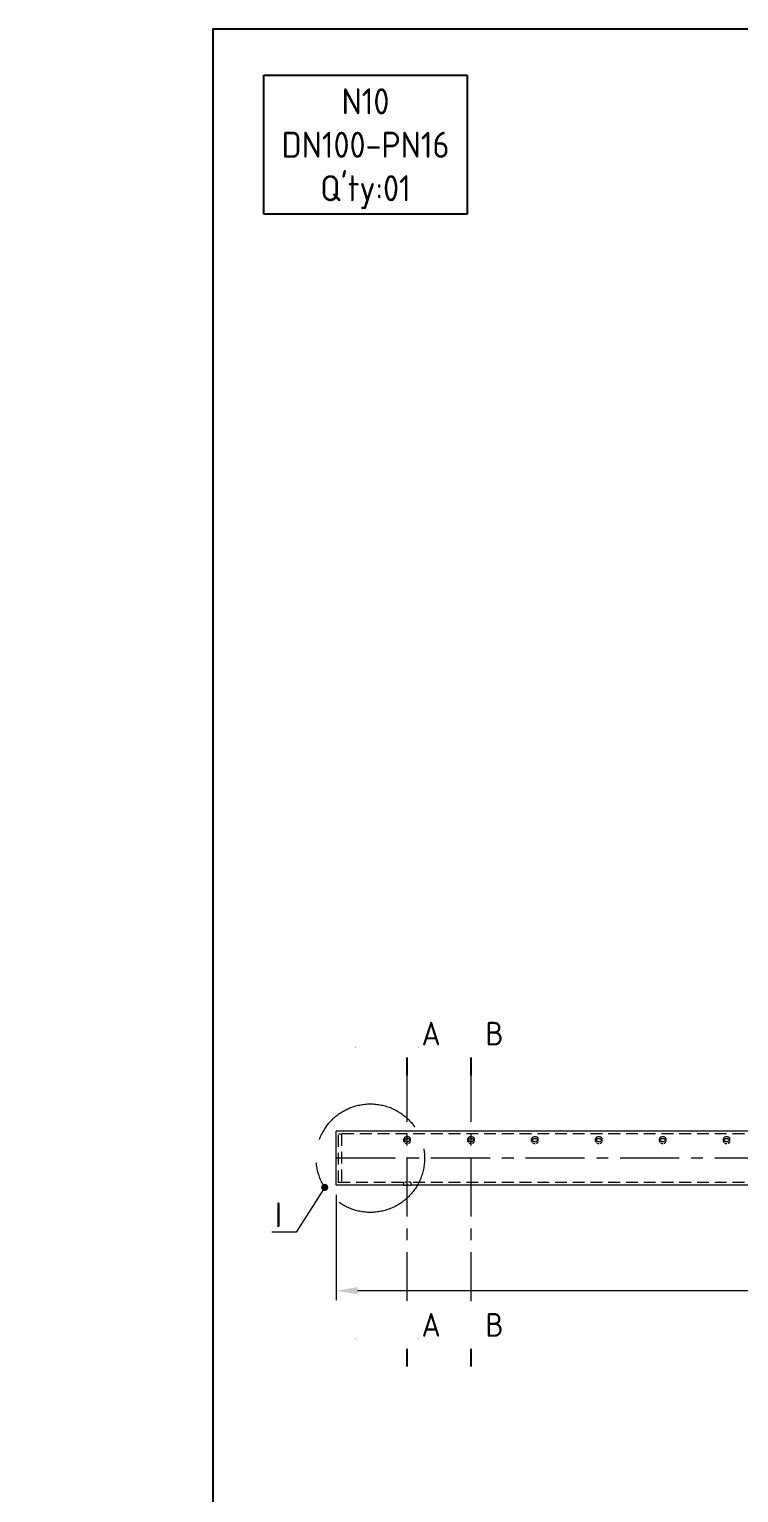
# Model space of a CAD drawing. Header units: millimetres. Extents: x -46397 to 283259, y -8690 to 23983.
# Drawn here: x 164134 to 165633, y 365 to 3455 of the extents above; entities that cross this region are included whole.
import ezdxf
from ezdxf import colors
from ezdxf.entities.mleader import LeaderData, LeaderLine
from ezdxf.math import Vec2, Vec3

# ---------------------------------------------------------------- set-up
doc = ezdxf.new("R2010")
doc.units = ezdxf.units.MM
doc.linetypes.add('CENTER', pattern=[2, 1.25, -0.25, 0.25, -0.25])
doc.linetypes.add('HIDDENX2', pattern=[0.75, 0.5, -0.25])
doc.layers.get('Defpoints').update_dxf_attribs({"lineweight": 0})
for name, color, linetype, lineweight in [('0.01.ĐẬM', 3, 'Continuous', 25), ('Dtext', 255, 'Continuous', 20), ('DUONGTAM', 1, 'CENTER', 0), ('Long_AM_Centerline', 1, 'CENTER', 9), ('NETCHINH', 7, 'Continuous', 9), ('PHANTOM 2', 8, 'Continuous', 0)]:
    doc.layers.add(name, color=color, linetype=linetype, lineweight=lineweight)
doc.layers.add('flashshoot', color=7, linetype='Continuous')
doc.styles.add('0130', font='times.ttf', dxfattribs={"height": 1.5})
doc.styles.add('Arial', font='arial.ttf')
doc.styles.add('Chu va so', font='arial.ttf')
doc.styles.add('GHI CHÚ 1', font='isocp_IV25.ttf', dxfattribs={"width": 0.8})
doc.styles.get("Standard").update_dxf_attribs({"font": 'isocp.shx', "width": 0.8})
doc.styles.add('TCVN', font='arial.ttf')
doc.dimstyles.new('1-30SCALE', dxfattribs={"dimtxt": 75, "dimasz": 75, "dimexe": 37.5, "dimexo": 30, "dimgap": 30, "dimtad": 1, "dimtoh": 1, "dimdec": 0, "dimdsep": 46, "dimtxsty": 'GHI CHÚ 1', "dimcen": 0.09, "dimclrd": 256, "dimclre": 256, "dimclrt": 2, "dimadec": 0, "dimazin": 0, "dimtfac": 1, "dimtdec": 0, "dimtofl": 0, "dimtmove": 0, "dimatfit": 3, "dimfxl": 1, "dimlwd": 0, "dimlwe": 0, "dimarcsym": 0})
doc.dimstyles.new('3.DÔN 30mm', dxfattribs={"dimtxt": 30, "dimasz": 10, "dimexe": 5, "dimexo": 5, "dimgap": 5, "dimtad": 1, "dimtoh": 1, "dimdec": 0, "dimtxsty": 'Standard', "dimcen": 20, "dimclrd": 42, "dimclre": 42, "dimclrt": 1, "dimadec": 0, "dimazin": 0, "dimtfac": 1, "dimtdec": 0, "dimtmove": 0, "dimatfit": 3, "dimfxl": 1, "dimlwd": 5, "dimlwe": 5, "dimarcsym": 1})

# ---------------------------------------------------------------- blocks, each defined once
blk = doc.blocks.new('_Dot')
at = {"color": 0, "linetype": 'ByBlock', "lineweight": -2}
blk.add_line((-0.5, 0), (-1, 0), dxfattribs=at)
at = {"color": 0, "linetype": 'ByBlock', "const_width": 0.5}
blk.add_lwpolyline([(-0.25, 0, 1), (0.25, 0, 1)], format="xyb", close=True, dxfattribs=at)
blk = doc.blocks.new('A$C46e65358')
at = {"color": 150, "linetype": 'Continuous', "lineweight": 0, "ltscale": 10, "extrusion": (2.28848e-17, 1, 0)}
for p, q in [((-3000, -725.8), (-3000, -668.7)), ((1125, -668.7), (-3000, -668.7)), ((-3000, -783), (-3000, -725.8)), ((-2858, -783), (-3000, -783)), ((1125, -783), (-2842, -783))]:
    blk.add_line(p, q, dxfattribs=at)
at = {"color": 1, "linetype": 'HIDDENX2', "lineweight": 0, "ltscale": 50, "extrusion": (2.28848e-17, 1, 0)}
for p, q in [((1125, -674.7), (-3000, -674.7)), ((-2858, -777), (-3000, -777)), ((1125, -777), (-2842, -777))]:
    blk.add_line(p, q, dxfattribs=at)
at = {"color": 1, "linetype": 'HIDDENX2', "lineweight": 0, "ltscale": 10, "extrusion": (2.28848e-17, 1, 0)}
for p, q in [((-2857, -689.7), (-2857, -685.4)), ((-2843, -689.7), (-2843, -685.4)), ((-2722, -689.7), (-2722, -685.4)), ((-2708, -689.7), (-2708, -685.4)), ((-2587, -689.7), (-2587, -685.4)), ((-2573, -689.7), (-2573, -685.4)), ((-2452, -689.7), (-2452, -685.4)), ((-2438, -689.7), (-2438, -685.4)), ((-2317, -689.7), (-2317, -685.4)), ((-2303, -689.7), (-2303, -685.4)), ((-2182, -689.7), (-2182, -685.4)), ((-2168, -689.7), (-2168, -685.4)), ((-2858, -777), (-2858, -783)), ((-2842, -777), (-2842, -783))]:
    blk.add_line(p, q, dxfattribs=at)
at = {"color": 1, "linetype": 'HIDDENX2', "lineweight": 0, "ltscale": 50}
blk.add_lwpolyline([(-2995, -674.7), (-2989, -674.7), (-2989, -777), (-2995, -777)], close=True, dxfattribs=at)
at = {"color": 150, "linetype": 'Continuous', "lineweight": 0, "ltscale": 10}
for points, knots in [([(-2850, -680.8), (-2849.6, -680.8), (-2849.1, -680.8), (-2848.2, -680.9), (-2847.8, -681), (-2846.9, -681.2), (-2846.5, -681.4), (-2845.7, -681.7), (-2845.4, -681.9), (-2844.7, -682.3), (-2844.4, -682.5), (-2843.9, -683), (-2843.7, -683.3), (-2843.4, -683.9), (-2843.2, -684.2), (-2843, -684.8), (-2843, -685.1), (-2843, -685.7), (-2843, -686.1), (-2843.2, -686.7), (-2843.4, -687.1), (-2843.7, -687.7), (-2843.9, -688), (-2844.4, -688.6), (-2844.7, -688.9), (-2845.4, -689.3), (-2845.7, -689.6), (-2846.5, -690), (-2846.9, -690.1), (-2847.8, -690.4), (-2848.2, -690.5), (-2849.1, -690.7), (-2849.6, -690.7), (-2850.4, -690.7), (-2850.9, -690.7), (-2851.8, -690.5), (-2852.2, -690.4), (-2853.1, -690.1), (-2853.5, -690), (-2854.3, -689.6), (-2854.6, -689.3), (-2855.3, -688.9), (-2855.6, -688.6), (-2856.1, -688), (-2856.3, -687.7), (-2856.6, -687.1), (-2856.8, -686.7), (-2857, -686.1), (-2857, -685.7), (-2857, -685.1), (-2857, -684.8), (-2856.8, -684.2), (-2856.6, -683.9), (-2856.3, -683.3), (-2856.1, -683), (-2855.6, -682.5), (-2855.3, -682.3), (-2854.6, -681.9), (-2854.3, -681.7), (-2853.5, -681.4), (-2853.1, -681.2), (-2852.2, -681), (-2851.8, -680.9), (-2850.9, -680.8), (-2850.4, -680.8), (-2850, -680.8)], [0, 0, 0, 0, 1.319832, 1.319832, 2.639664, 2.639664, 3.959497, 3.959497, 5.279329, 5.279329, 6.599151, 6.599151, 7.918973, 7.918973, 9.238795, 9.238795, 10.558617, 10.558617, 11.878439, 11.878439, 13.198261, 13.198261, 14.518084, 14.518084, 15.837906, 15.837906, 17.157738, 17.157738, 18.47757, 18.47757, 19.797402, 19.797402, 21.117235, 21.117235, 22.437067, 22.437067, 23.756899, 23.756899, 25.076731, 25.076731, 26.396564, 26.396564, 27.716386, 27.716386, 29.036208, 29.036208, 30.35603, 30.35603, 31.675852, 31.675852, 32.995674, 32.995674, 34.315496, 34.315496, 35.635318, 35.635318, 36.95514, 36.95514, 38.274973, 38.274973, 39.594805, 39.594805, 40.914637, 40.914637, 42.234469, 42.234469, 42.234469, 42.234469]), ([(-2850, -685.1), (-2850.4, -685.1), (-2850.9, -685.1), (-2851.8, -685.2), (-2852.2, -685.3), (-2853.1, -685.5), (-2853.5, -685.7), (-2854.3, -686), (-2854.6, -686.2), (-2855.3, -686.6), (-2855.6, -686.8), (-2856, -687.2), (-2856.2, -687.4), (-2856.3, -687.6)], [0, 0, 0, 0, 1.320193, 1.320193, 2.640387, 2.640387, 3.96058, 3.96058, 5.280773, 5.280773, 6.600951, 6.600951, 7.575934, 7.575934, 7.575934, 7.575934]), ([(-2843.7, -687.6), (-2843.8, -687.4), (-2844, -687.2), (-2844.4, -686.8), (-2844.7, -686.6), (-2845.4, -686.2), (-2845.7, -686), (-2846.5, -685.7), (-2846.9, -685.5), (-2847.8, -685.3), (-2848.2, -685.2), (-2849.1, -685.1), (-2849.6, -685.1), (-2850, -685.1)], [34.669998, 34.669998, 34.669998, 34.669998, 35.644982, 35.644982, 36.965159, 36.965159, 38.285352, 38.285352, 39.605546, 39.605546, 40.925739, 40.925739, 42.245932, 42.245932, 42.245932, 42.245932]), ([(-2715, -680.8), (-2714.6, -680.8), (-2714.1, -680.8), (-2713.2, -680.9), (-2712.8, -681), (-2711.9, -681.2), (-2711.5, -681.4), (-2710.7, -681.7), (-2710.4, -681.9), (-2709.7, -682.3), (-2709.4, -682.5), (-2708.9, -683), (-2708.7, -683.3), (-2708.4, -683.9), (-2708.2, -684.2), (-2708, -684.8), (-2708, -685.1), (-2708, -685.7), (-2708, -686.1), (-2708.2, -686.7), (-2708.4, -687.1), (-2708.7, -687.7), (-2708.9, -688), (-2709.4, -688.6), (-2709.7, -688.9), (-2710.4, -689.3), (-2710.7, -689.6), (-2711.5, -690), (-2711.9, -690.1), (-2712.8, -690.4), (-2713.2, -690.5), (-2714.1, -690.7), (-2714.6, -690.7), (-2715.4, -690.7), (-2715.9, -690.7), (-2716.8, -690.5), (-2717.2, -690.4), (-2718.1, -690.1), (-2718.5, -690), (-2719.3, -689.6), (-2719.6, -689.3), (-2720.3, -688.9), (-2720.6, -688.6), (-2721.1, -688), (-2721.3, -687.7), (-2721.6, -687.1), (-2721.8, -686.7), (-2722, -686.1), (-2722, -685.7), (-2722, -685.1), (-2722, -684.8), (-2721.8, -684.2), (-2721.6, -683.9), (-2721.3, -683.3), (-2721.1, -683), (-2720.6, -682.5), (-2720.3, -682.3), (-2719.6, -681.9), (-2719.3, -681.7), (-2718.5, -681.4), (-2718.1, -681.2), (-2717.2, -681), (-2716.8, -680.9), (-2715.9, -680.8), (-2715.4, -680.8), (-2715, -680.8)], [0, 0, 0, 0, 1.319832, 1.319832, 2.639664, 2.639664, 3.959497, 3.959497, 5.279329, 5.279329, 6.599151, 6.599151, 7.918973, 7.918973, 9.238795, 9.238795, 10.558617, 10.558617, 11.878439, 11.878439, 13.198261, 13.198261, 14.518084, 14.518084, 15.837906, 15.837906, 17.157738, 17.157738, 18.47757, 18.47757, 19.797402, 19.797402, 21.117235, 21.117235, 22.437067, 22.437067, 23.756899, 23.756899, 25.076731, 25.076731, 26.396564, 26.396564, 27.716386, 27.716386, 29.036208, 29.036208, 30.35603, 30.35603, 31.675852, 31.675852, 32.995674, 32.995674, 34.315496, 34.315496, 35.635318, 35.635318, 36.95514, 36.95514, 38.274973, 38.274973, 39.594805, 39.594805, 40.914637, 40.914637, 42.234469, 42.234469, 42.234469, 42.234469]), ([(-2715, -685.1), (-2715.4, -685.1), (-2715.9, -685.1), (-2716.8, -685.2), (-2717.2, -685.3), (-2718.1, -685.5), (-2718.5, -685.7), (-2719.3, -686), (-2719.6, -686.2), (-2720.3, -686.6), (-2720.6, -686.8), (-2721, -687.2), (-2721.2, -687.4), (-2721.3, -687.6)], [0, 0, 0, 0, 1.320193, 1.320193, 2.640387, 2.640387, 3.96058, 3.96058, 5.280773, 5.280773, 6.600951, 6.600951, 7.575934, 7.575934, 7.575934, 7.575934]), ([(-2708.7, -687.6), (-2708.8, -687.4), (-2709, -687.2), (-2709.4, -686.8), (-2709.7, -686.6), (-2710.4, -686.2), (-2710.7, -686), (-2711.5, -685.7), (-2711.9, -685.5), (-2712.8, -685.3), (-2713.2, -685.2), (-2714.1, -685.1), (-2714.6, -685.1), (-2715, -685.1)], [34.669998, 34.669998, 34.669998, 34.669998, 35.644982, 35.644982, 36.965159, 36.965159, 38.285352, 38.285352, 39.605546, 39.605546, 40.925739, 40.925739, 42.245932, 42.245932, 42.245932, 42.245932]), ([(-2580, -680.8), (-2579.6, -680.8), (-2579.1, -680.8), (-2578.2, -680.9), (-2577.8, -681), (-2576.9, -681.2), (-2576.5, -681.4), (-2575.7, -681.7), (-2575.4, -681.9), (-2574.7, -682.3), (-2574.4, -682.5), (-2573.9, -683), (-2573.7, -683.3), (-2573.4, -683.9), (-2573.2, -684.2), (-2573, -684.8), (-2573, -685.1), (-2573, -685.7), (-2573, -686.1), (-2573.2, -686.7), (-2573.4, -687.1), (-2573.7, -687.7), (-2573.9, -688), (-2574.4, -688.6), (-2574.7, -688.9), (-2575.4, -689.3), (-2575.7, -689.6), (-2576.5, -690), (-2576.9, -690.1), (-2577.8, -690.4), (-2578.2, -690.5), (-2579.1, -690.7), (-2579.6, -690.7), (-2580.4, -690.7), (-2580.9, -690.7), (-2581.8, -690.5), (-2582.2, -690.4), (-2583.1, -690.1), (-2583.5, -690), (-2584.3, -689.6), (-2584.6, -689.3), (-2585.3, -688.9), (-2585.6, -688.6), (-2586.1, -688), (-2586.3, -687.7), (-2586.6, -687.1), (-2586.8, -686.7), (-2587, -686.1), (-2587, -685.7), (-2587, -685.1), (-2587, -684.8), (-2586.8, -684.2), (-2586.6, -683.9), (-2586.3, -683.3), (-2586.1, -683), (-2585.6, -682.5), (-2585.3, -682.3), (-2584.6, -681.9), (-2584.3, -681.7), (-2583.5, -681.4), (-2583.1, -681.2), (-2582.2, -681), (-2581.8, -680.9), (-2580.9, -680.8), (-2580.4, -680.8), (-2580, -680.8)], [0, 0, 0, 0, 1.319832, 1.319832, 2.639664, 2.639664, 3.959497, 3.959497, 5.279329, 5.279329, 6.599151, 6.599151, 7.918973, 7.918973, 9.238795, 9.238795, 10.558617, 10.558617, 11.878439, 11.878439, 13.198261, 13.198261, 14.518084, 14.518084, 15.837906, 15.837906, 17.157738, 17.157738, 18.47757, 18.47757, 19.797402, 19.797402, 21.117235, 21.117235, 22.437067, 22.437067, 23.756899, 23.756899, 25.076731, 25.076731, 26.396564, 26.396564, 27.716386, 27.716386, 29.036208, 29.036208, 30.35603, 30.35603, 31.675852, 31.675852, 32.995674, 32.995674, 34.315496, 34.315496, 35.635318, 35.635318, 36.95514, 36.95514, 38.274973, 38.274973, 39.594805, 39.594805, 40.914637, 40.914637, 42.234469, 42.234469, 42.234469, 42.234469]), ([(-2580, -685.1), (-2580.4, -685.1), (-2580.9, -685.1), (-2581.8, -685.2), (-2582.2, -685.3), (-2583.1, -685.5), (-2583.5, -685.7), (-2584.3, -686), (-2584.6, -686.2), (-2585.3, -686.6), (-2585.6, -686.8), (-2586, -687.2), (-2586.2, -687.4), (-2586.3, -687.6)], [0, 0, 0, 0, 1.320193, 1.320193, 2.640387, 2.640387, 3.96058, 3.96058, 5.280773, 5.280773, 6.600951, 6.600951, 7.575934, 7.575934, 7.575934, 7.575934]), ([(-2573.7, -687.6), (-2573.8, -687.4), (-2574, -687.2), (-2574.4, -686.8), (-2574.7, -686.6), (-2575.4, -686.2), (-2575.7, -686), (-2576.5, -685.7), (-2576.9, -685.5), (-2577.8, -685.3), (-2578.2, -685.2), (-2579.1, -685.1), (-2579.6, -685.1), (-2580, -685.1)], [34.669998, 34.669998, 34.669998, 34.669998, 35.644982, 35.644982, 36.965159, 36.965159, 38.285352, 38.285352, 39.605546, 39.605546, 40.925739, 40.925739, 42.245932, 42.245932, 42.245932, 42.245932]), ([(-2445, -680.8), (-2444.6, -680.8), (-2444.1, -680.8), (-2443.2, -680.9), (-2442.8, -681), (-2441.9, -681.2), (-2441.5, -681.4), (-2440.7, -681.7), (-2440.4, -681.9), (-2439.7, -682.3), (-2439.4, -682.5), (-2438.9, -683), (-2438.7, -683.3), (-2438.4, -683.9), (-2438.2, -684.2), (-2438, -684.8), (-2438, -685.1), (-2438, -685.7), (-2438, -686.1), (-2438.2, -686.7), (-2438.4, -687.1), (-2438.7, -687.7), (-2438.9, -688), (-2439.4, -688.6), (-2439.7, -688.9), (-2440.4, -689.3), (-2440.7, -689.6), (-2441.5, -690), (-2441.9, -690.1), (-2442.8, -690.4), (-2443.2, -690.5), (-2444.1, -690.7), (-2444.6, -690.7), (-2445.4, -690.7), (-2445.9, -690.7), (-2446.8, -690.5), (-2447.2, -690.4), (-2448.1, -690.1), (-2448.5, -690), (-2449.3, -689.6), (-2449.6, -689.3), (-2450.3, -688.9), (-2450.6, -688.6), (-2451.1, -688), (-2451.3, -687.7), (-2451.6, -687.1), (-2451.8, -686.7), (-2452, -686.1), (-2452, -685.7), (-2452, -685.1), (-2452, -684.8), (-2451.8, -684.2), (-2451.6, -683.9), (-2451.3, -683.3), (-2451.1, -683), (-2450.6, -682.5), (-2450.3, -682.3), (-2449.6, -681.9), (-2449.3, -681.7), (-2448.5, -681.4), (-2448.1, -681.2), (-2447.2, -681), (-2446.8, -680.9), (-2445.9, -680.8), (-2445.4, -680.8), (-2445, -680.8)], [0, 0, 0, 0, 1.319832, 1.319832, 2.639664, 2.639664, 3.959497, 3.959497, 5.279329, 5.279329, 6.599151, 6.599151, 7.918973, 7.918973, 9.238795, 9.238795, 10.558617, 10.558617, 11.878439, 11.878439, 13.198261, 13.198261, 14.518084, 14.518084, 15.837906, 15.837906, 17.157738, 17.157738, 18.47757, 18.47757, 19.797402, 19.797402, 21.117235, 21.117235, 22.437067, 22.437067, 23.756899, 23.756899, 25.076731, 25.076731, 26.396564, 26.396564, 27.716386, 27.716386, 29.036208, 29.036208, 30.35603, 30.35603, 31.675852, 31.675852, 32.995674, 32.995674, 34.315496, 34.315496, 35.635318, 35.635318, 36.95514, 36.95514, 38.274973, 38.274973, 39.594805, 39.594805, 40.914637, 40.914637, 42.234469, 42.234469, 42.234469, 42.234469]), ([(-2445, -685.1), (-2445.4, -685.1), (-2445.9, -685.1), (-2446.8, -685.2), (-2447.2, -685.3), (-2448.1, -685.5), (-2448.5, -685.7), (-2449.3, -686), (-2449.6, -686.2), (-2450.3, -686.6), (-2450.6, -686.8), (-2451, -687.2), (-2451.2, -687.4), (-2451.3, -687.6)], [0, 0, 0, 0, 1.320193, 1.320193, 2.640387, 2.640387, 3.96058, 3.96058, 5.280773, 5.280773, 6.600951, 6.600951, 7.575934, 7.575934, 7.575934, 7.575934]), ([(-2438.7, -687.6), (-2438.8, -687.4), (-2439, -687.2), (-2439.4, -686.8), (-2439.7, -686.6), (-2440.4, -686.2), (-2440.7, -686), (-2441.5, -685.7), (-2441.9, -685.5), (-2442.8, -685.3), (-2443.2, -685.2), (-2444.1, -685.1), (-2444.6, -685.1), (-2445, -685.1)], [34.669998, 34.669998, 34.669998, 34.669998, 35.644982, 35.644982, 36.965159, 36.965159, 38.285352, 38.285352, 39.605546, 39.605546, 40.925739, 40.925739, 42.245932, 42.245932, 42.245932, 42.245932]), ([(-2310, -680.8), (-2309.6, -680.8), (-2309.1, -680.8), (-2308.2, -680.9), (-2307.8, -681), (-2306.9, -681.2), (-2306.5, -681.4), (-2305.7, -681.7), (-2305.4, -681.9), (-2304.7, -682.3), (-2304.4, -682.5), (-2303.9, -683), (-2303.7, -683.3), (-2303.4, -683.9), (-2303.2, -684.2), (-2303, -684.8), (-2303, -685.1), (-2303, -685.7), (-2303, -686.1), (-2303.2, -686.7), (-2303.4, -687.1), (-2303.7, -687.7), (-2303.9, -688), (-2304.4, -688.6), (-2304.7, -688.9), (-2305.4, -689.3), (-2305.7, -689.6), (-2306.5, -690), (-2306.9, -690.1), (-2307.8, -690.4), (-2308.2, -690.5), (-2309.1, -690.7), (-2309.6, -690.7), (-2310.4, -690.7), (-2310.9, -690.7), (-2311.8, -690.5), (-2312.2, -690.4), (-2313.1, -690.1), (-2313.5, -690), (-2314.3, -689.6), (-2314.6, -689.3), (-2315.3, -688.9), (-2315.6, -688.6), (-2316.1, -688), (-2316.3, -687.7), (-2316.6, -687.1), (-2316.8, -686.7), (-2317, -686.1), (-2317, -685.7), (-2317, -685.1), (-2317, -684.8), (-2316.8, -684.2), (-2316.6, -683.9), (-2316.3, -683.3), (-2316.1, -683), (-2315.6, -682.5), (-2315.3, -682.3), (-2314.6, -681.9), (-2314.3, -681.7), (-2313.5, -681.4), (-2313.1, -681.2), (-2312.2, -681), (-2311.8, -680.9), (-2310.9, -680.8), (-2310.4, -680.8), (-2310, -680.8)], [0, 0, 0, 0, 1.319832, 1.319832, 2.639664, 2.639664, 3.959497, 3.959497, 5.279329, 5.279329, 6.599151, 6.599151, 7.918973, 7.918973, 9.238795, 9.238795, 10.558617, 10.558617, 11.878439, 11.878439, 13.198261, 13.198261, 14.518084, 14.518084, 15.837906, 15.837906, 17.157738, 17.157738, 18.47757, 18.47757, 19.797402, 19.797402, 21.117235, 21.117235, 22.437067, 22.437067, 23.756899, 23.756899, 25.076731, 25.076731, 26.396564, 26.396564, 27.716386, 27.716386, 29.036208, 29.036208, 30.35603, 30.35603, 31.675852, 31.675852, 32.995674, 32.995674, 34.315496, 34.315496, 35.635318, 35.635318, 36.95514, 36.95514, 38.274973, 38.274973, 39.594805, 39.594805, 40.914637, 40.914637, 42.234469, 42.234469, 42.234469, 42.234469]), ([(-2310, -685.1), (-2310.4, -685.1), (-2310.9, -685.1), (-2311.8, -685.2), (-2312.2, -685.3), (-2313.1, -685.5), (-2313.5, -685.7), (-2314.3, -686), (-2314.6, -686.2), (-2315.3, -686.6), (-2315.6, -686.8), (-2316, -687.2), (-2316.2, -687.4), (-2316.3, -687.6)], [0, 0, 0, 0, 1.320193, 1.320193, 2.640387, 2.640387, 3.96058, 3.96058, 5.280773, 5.280773, 6.600951, 6.600951, 7.575934, 7.575934, 7.575934, 7.575934]), ([(-2303.7, -687.6), (-2303.8, -687.4), (-2304, -687.2), (-2304.4, -686.8), (-2304.7, -686.6), (-2305.4, -686.2), (-2305.7, -686), (-2306.5, -685.7), (-2306.9, -685.5), (-2307.8, -685.3), (-2308.2, -685.2), (-2309.1, -685.1), (-2309.6, -685.1), (-2310, -685.1)], [34.669998, 34.669998, 34.669998, 34.669998, 35.644982, 35.644982, 36.965159, 36.965159, 38.285352, 38.285352, 39.605546, 39.605546, 40.925739, 40.925739, 42.245932, 42.245932, 42.245932, 42.245932]), ([(-2175, -680.8), (-2174.6, -680.8), (-2174.1, -680.8), (-2173.2, -680.9), (-2172.8, -681), (-2171.9, -681.2), (-2171.5, -681.4), (-2170.7, -681.7), (-2170.4, -681.9), (-2169.7, -682.3), (-2169.4, -682.5), (-2168.9, -683), (-2168.7, -683.3), (-2168.4, -683.9), (-2168.2, -684.2), (-2168, -684.8), (-2168, -685.1), (-2168, -685.7), (-2168, -686.1), (-2168.2, -686.7), (-2168.4, -687.1), (-2168.7, -687.7), (-2168.9, -688), (-2169.4, -688.6), (-2169.7, -688.9), (-2170.4, -689.3), (-2170.7, -689.6), (-2171.5, -690), (-2171.9, -690.1), (-2172.8, -690.4), (-2173.2, -690.5), (-2174.1, -690.7), (-2174.6, -690.7), (-2175.4, -690.7), (-2175.9, -690.7), (-2176.8, -690.5), (-2177.2, -690.4), (-2178.1, -690.1), (-2178.5, -690), (-2179.3, -689.6), (-2179.6, -689.3), (-2180.3, -688.9), (-2180.6, -688.6), (-2181.1, -688), (-2181.3, -687.7), (-2181.6, -687.1), (-2181.8, -686.7), (-2182, -686.1), (-2182, -685.7), (-2182, -685.1), (-2182, -684.8), (-2181.8, -684.2), (-2181.6, -683.9), (-2181.3, -683.3), (-2181.1, -683), (-2180.6, -682.5), (-2180.3, -682.3), (-2179.6, -681.9), (-2179.3, -681.7), (-2178.5, -681.4), (-2178.1, -681.2), (-2177.2, -681), (-2176.8, -680.9), (-2175.9, -680.8), (-2175.4, -680.8), (-2175, -680.8)], [0, 0, 0, 0, 1.319832, 1.319832, 2.639664, 2.639664, 3.959497, 3.959497, 5.279329, 5.279329, 6.599151, 6.599151, 7.918973, 7.918973, 9.238795, 9.238795, 10.558617, 10.558617, 11.878439, 11.878439, 13.198261, 13.198261, 14.518084, 14.518084, 15.837906, 15.837906, 17.157738, 17.157738, 18.47757, 18.47757, 19.797402, 19.797402, 21.117235, 21.117235, 22.437067, 22.437067, 23.756899, 23.756899, 25.076731, 25.076731, 26.396564, 26.396564, 27.716386, 27.716386, 29.036208, 29.036208, 30.35603, 30.35603, 31.675852, 31.675852, 32.995674, 32.995674, 34.315496, 34.315496, 35.635318, 35.635318, 36.95514, 36.95514, 38.274973, 38.274973, 39.594805, 39.594805, 40.914637, 40.914637, 42.234469, 42.234469, 42.234469, 42.234469]), ([(-2175, -685.1), (-2175.4, -685.1), (-2175.9, -685.1), (-2176.8, -685.2), (-2177.2, -685.3), (-2178.1, -685.5), (-2178.5, -685.7), (-2179.3, -686), (-2179.6, -686.2), (-2180.3, -686.6), (-2180.6, -686.8), (-2181, -687.2), (-2181.2, -687.4), (-2181.3, -687.6)], [0, 0, 0, 0, 1.320193, 1.320193, 2.640387, 2.640387, 3.96058, 3.96058, 5.280773, 5.280773, 6.600951, 6.600951, 7.575934, 7.575934, 7.575934, 7.575934]), ([(-2168.7, -687.6), (-2168.8, -687.4), (-2169, -687.2), (-2169.4, -686.8), (-2169.7, -686.6), (-2170.4, -686.2), (-2170.7, -686), (-2171.5, -685.7), (-2171.9, -685.5), (-2172.8, -685.3), (-2173.2, -685.2), (-2174.1, -685.1), (-2174.6, -685.1), (-2175, -685.1)], [34.669998, 34.669998, 34.669998, 34.669998, 35.644982, 35.644982, 36.965159, 36.965159, 38.285352, 38.285352, 39.605546, 39.605546, 40.925739, 40.925739, 42.245932, 42.245932, 42.245932, 42.245932]), ([(-2858, -783), (-2858, -783), (-2858, -783), (-2857.7, -783), (-2857.6, -782.9), (-2857.2, -782.9), (-2856.9, -782.9), (-2856.3, -782.8), (-2856, -782.8), (-2855.3, -782.7), (-2854.9, -782.6), (-2854, -782.6), (-2853.6, -782.5), (-2852.6, -782.5), (-2852.1, -782.5), (-2851, -782.4), (-2850.5, -782.4), (-2850, -782.4)], [36.213042, 36.213042, 36.213042, 36.213042, 37.721909, 37.721909, 39.230776, 39.230776, 40.739643, 40.739643, 42.248509, 42.248509, 43.757396, 43.757396, 45.266283, 45.266283, 46.77517, 46.77517, 48.284056, 48.284056, 48.284056, 48.284056]), ([(-2850, -782.4), (-2849.5, -782.4), (-2849, -782.4), (-2847.9, -782.5), (-2847.4, -782.5), (-2846.4, -782.5), (-2846, -782.6), (-2845.1, -782.6), (-2844.7, -782.7), (-2844, -782.8), (-2843.7, -782.8), (-2843.1, -782.9), (-2842.8, -782.9), (-2842.4, -782.9), (-2842.3, -783), (-2842, -783), (-2842, -783), (-2842, -783)], [0, 0, 0, 0, 1.508887, 1.508887, 3.017773, 3.017773, 4.52666, 4.52666, 6.035547, 6.035547, 7.544414, 7.544414, 9.05328, 9.05328, 10.562147, 10.562147, 12.071014, 12.071014, 12.071014, 12.071014])]:
    blk.add_open_spline(points, degree=3, knots=knots, dxfattribs=at)
at = {"color": 1, "linetype": 'HIDDENX2', "lineweight": 0, "ltscale": 10}
for points, knots in [([(-2856.3, -687.6), (-2856.4, -687.7), (-2856.4, -687.8), (-2856.6, -688.1), (-2856.8, -688.4), (-2857, -689.1), (-2857, -689.4), (-2857, -690), (-2857, -690.3), (-2856.8, -691), (-2856.6, -691.3), (-2856.3, -692), (-2856.1, -692.3), (-2855.6, -692.9), (-2855.3, -693.1), (-2854.6, -693.6), (-2854.3, -693.8), (-2853.5, -694.2), (-2853.1, -694.4), (-2852.2, -694.7), (-2851.8, -694.8), (-2850.9, -695), (-2850.4, -695), (-2849.6, -695), (-2849.1, -695), (-2848.2, -694.8), (-2847.8, -694.7), (-2846.9, -694.4), (-2846.5, -694.2), (-2845.7, -693.8), (-2845.4, -693.6), (-2844.7, -693.1), (-2844.4, -692.9), (-2843.9, -692.3), (-2843.7, -692), (-2843.4, -691.3), (-2843.2, -691), (-2843, -690.3), (-2843, -690), (-2843, -689.4), (-2843, -689.1), (-2843.2, -688.4), (-2843.4, -688.1), (-2843.6, -687.8), (-2843.6, -687.7), (-2843.7, -687.6)], [7.575934, 7.575934, 7.575934, 7.575934, 7.921128, 7.921128, 9.241306, 9.241306, 10.561483, 10.561483, 11.881661, 11.881661, 13.201838, 13.201838, 14.522015, 14.522015, 15.842193, 15.842193, 17.162386, 17.162386, 18.48258, 18.48258, 19.802773, 19.802773, 21.122966, 21.122966, 22.44316, 22.44316, 23.763353, 23.763353, 25.083546, 25.083546, 26.40374, 26.40374, 27.723917, 27.723917, 29.044094, 29.044094, 30.364272, 30.364272, 31.684449, 31.684449, 33.004627, 33.004627, 34.324804, 34.324804, 34.669998, 34.669998, 34.669998, 34.669998]), ([(-2721.3, -687.6), (-2721.4, -687.7), (-2721.4, -687.8), (-2721.6, -688.1), (-2721.8, -688.4), (-2722, -689.1), (-2722, -689.4), (-2722, -690), (-2722, -690.3), (-2721.8, -691), (-2721.6, -691.3), (-2721.3, -692), (-2721.1, -692.3), (-2720.6, -692.9), (-2720.3, -693.1), (-2719.6, -693.6), (-2719.3, -693.8), (-2718.5, -694.2), (-2718.1, -694.4), (-2717.2, -694.7), (-2716.8, -694.8), (-2715.9, -695), (-2715.4, -695), (-2714.6, -695), (-2714.1, -695), (-2713.2, -694.8), (-2712.8, -694.7), (-2711.9, -694.4), (-2711.5, -694.2), (-2710.7, -693.8), (-2710.4, -693.6), (-2709.7, -693.1), (-2709.4, -692.9), (-2708.9, -692.3), (-2708.7, -692), (-2708.4, -691.3), (-2708.2, -691), (-2708, -690.3), (-2708, -690), (-2708, -689.4), (-2708, -689.1), (-2708.2, -688.4), (-2708.4, -688.1), (-2708.6, -687.8), (-2708.6, -687.7), (-2708.7, -687.6)], [7.575934, 7.575934, 7.575934, 7.575934, 7.921128, 7.921128, 9.241306, 9.241306, 10.561483, 10.561483, 11.881661, 11.881661, 13.201838, 13.201838, 14.522015, 14.522015, 15.842193, 15.842193, 17.162386, 17.162386, 18.48258, 18.48258, 19.802773, 19.802773, 21.122966, 21.122966, 22.44316, 22.44316, 23.763353, 23.763353, 25.083546, 25.083546, 26.40374, 26.40374, 27.723917, 27.723917, 29.044094, 29.044094, 30.364272, 30.364272, 31.684449, 31.684449, 33.004627, 33.004627, 34.324804, 34.324804, 34.669998, 34.669998, 34.669998, 34.669998]), ([(-2586.3, -687.6), (-2586.4, -687.7), (-2586.4, -687.8), (-2586.6, -688.1), (-2586.8, -688.4), (-2587, -689.1), (-2587, -689.4), (-2587, -690), (-2587, -690.3), (-2586.8, -691), (-2586.6, -691.3), (-2586.3, -692), (-2586.1, -692.3), (-2585.6, -692.9), (-2585.3, -693.1), (-2584.6, -693.6), (-2584.3, -693.8), (-2583.5, -694.2), (-2583.1, -694.4), (-2582.2, -694.7), (-2581.8, -694.8), (-2580.9, -695), (-2580.4, -695), (-2579.6, -695), (-2579.1, -695), (-2578.2, -694.8), (-2577.8, -694.7), (-2576.9, -694.4), (-2576.5, -694.2), (-2575.7, -693.8), (-2575.4, -693.6), (-2574.7, -693.1), (-2574.4, -692.9), (-2573.9, -692.3), (-2573.7, -692), (-2573.4, -691.3), (-2573.2, -691), (-2573, -690.3), (-2573, -690), (-2573, -689.4), (-2573, -689.1), (-2573.2, -688.4), (-2573.4, -688.1), (-2573.6, -687.8), (-2573.6, -687.7), (-2573.7, -687.6)], [7.575934, 7.575934, 7.575934, 7.575934, 7.921128, 7.921128, 9.241306, 9.241306, 10.561483, 10.561483, 11.881661, 11.881661, 13.201838, 13.201838, 14.522015, 14.522015, 15.842193, 15.842193, 17.162386, 17.162386, 18.48258, 18.48258, 19.802773, 19.802773, 21.122966, 21.122966, 22.44316, 22.44316, 23.763353, 23.763353, 25.083546, 25.083546, 26.40374, 26.40374, 27.723917, 27.723917, 29.044094, 29.044094, 30.364272, 30.364272, 31.684449, 31.684449, 33.004627, 33.004627, 34.324804, 34.324804, 34.669998, 34.669998, 34.669998, 34.669998]), ([(-2451.3, -687.6), (-2451.4, -687.7), (-2451.4, -687.8), (-2451.6, -688.1), (-2451.8, -688.4), (-2452, -689.1), (-2452, -689.4), (-2452, -690), (-2452, -690.3), (-2451.8, -691), (-2451.6, -691.3), (-2451.3, -692), (-2451.1, -692.3), (-2450.6, -692.9), (-2450.3, -693.1), (-2449.6, -693.6), (-2449.3, -693.8), (-2448.5, -694.2), (-2448.1, -694.4), (-2447.2, -694.7), (-2446.8, -694.8), (-2445.9, -695), (-2445.4, -695), (-2444.6, -695), (-2444.1, -695), (-2443.2, -694.8), (-2442.8, -694.7), (-2441.9, -694.4), (-2441.5, -694.2), (-2440.7, -693.8), (-2440.4, -693.6), (-2439.7, -693.1), (-2439.4, -692.9), (-2438.9, -692.3), (-2438.7, -692), (-2438.4, -691.3), (-2438.2, -691), (-2438, -690.3), (-2438, -690), (-2438, -689.4), (-2438, -689.1), (-2438.2, -688.4), (-2438.4, -688.1), (-2438.6, -687.8), (-2438.6, -687.7), (-2438.7, -687.6)], [7.575934, 7.575934, 7.575934, 7.575934, 7.921128, 7.921128, 9.241306, 9.241306, 10.561483, 10.561483, 11.881661, 11.881661, 13.201838, 13.201838, 14.522015, 14.522015, 15.842193, 15.842193, 17.162386, 17.162386, 18.48258, 18.48258, 19.802773, 19.802773, 21.122966, 21.122966, 22.44316, 22.44316, 23.763353, 23.763353, 25.083546, 25.083546, 26.40374, 26.40374, 27.723917, 27.723917, 29.044094, 29.044094, 30.364272, 30.364272, 31.684449, 31.684449, 33.004627, 33.004627, 34.324804, 34.324804, 34.669998, 34.669998, 34.669998, 34.669998]), ([(-2316.3, -687.6), (-2316.4, -687.7), (-2316.4, -687.8), (-2316.6, -688.1), (-2316.8, -688.4), (-2317, -689.1), (-2317, -689.4), (-2317, -690), (-2317, -690.3), (-2316.8, -691), (-2316.6, -691.3), (-2316.3, -692), (-2316.1, -692.3), (-2315.6, -692.9), (-2315.3, -693.1), (-2314.6, -693.6), (-2314.3, -693.8), (-2313.5, -694.2), (-2313.1, -694.4), (-2312.2, -694.7), (-2311.8, -694.8), (-2310.9, -695), (-2310.4, -695), (-2309.6, -695), (-2309.1, -695), (-2308.2, -694.8), (-2307.8, -694.7), (-2306.9, -694.4), (-2306.5, -694.2), (-2305.7, -693.8), (-2305.4, -693.6), (-2304.7, -693.1), (-2304.4, -692.9), (-2303.9, -692.3), (-2303.7, -692), (-2303.4, -691.3), (-2303.2, -691), (-2303, -690.3), (-2303, -690), (-2303, -689.4), (-2303, -689.1), (-2303.2, -688.4), (-2303.4, -688.1), (-2303.6, -687.8), (-2303.6, -687.7), (-2303.7, -687.6)], [7.575934, 7.575934, 7.575934, 7.575934, 7.921128, 7.921128, 9.241306, 9.241306, 10.561483, 10.561483, 11.881661, 11.881661, 13.201838, 13.201838, 14.522015, 14.522015, 15.842193, 15.842193, 17.162386, 17.162386, 18.48258, 18.48258, 19.802773, 19.802773, 21.122966, 21.122966, 22.44316, 22.44316, 23.763353, 23.763353, 25.083546, 25.083546, 26.40374, 26.40374, 27.723917, 27.723917, 29.044094, 29.044094, 30.364272, 30.364272, 31.684449, 31.684449, 33.004627, 33.004627, 34.324804, 34.324804, 34.669998, 34.669998, 34.669998, 34.669998]), ([(-2181.3, -687.6), (-2181.4, -687.7), (-2181.4, -687.8), (-2181.6, -688.1), (-2181.8, -688.4), (-2182, -689.1), (-2182, -689.4), (-2182, -690), (-2182, -690.3), (-2181.8, -691), (-2181.6, -691.3), (-2181.3, -692), (-2181.1, -692.3), (-2180.6, -692.9), (-2180.3, -693.1), (-2179.6, -693.6), (-2179.3, -693.8), (-2178.5, -694.2), (-2178.1, -694.4), (-2177.2, -694.7), (-2176.8, -694.8), (-2175.9, -695), (-2175.4, -695), (-2174.6, -695), (-2174.1, -695), (-2173.2, -694.8), (-2172.8, -694.7), (-2171.9, -694.4), (-2171.5, -694.2), (-2170.7, -693.8), (-2170.4, -693.6), (-2169.7, -693.1), (-2169.4, -692.9), (-2168.9, -692.3), (-2168.7, -692), (-2168.4, -691.3), (-2168.2, -691), (-2168, -690.3), (-2168, -690), (-2168, -689.4), (-2168, -689.1), (-2168.2, -688.4), (-2168.4, -688.1), (-2168.6, -687.8), (-2168.6, -687.7), (-2168.7, -687.6)], [7.575934, 7.575934, 7.575934, 7.575934, 7.921128, 7.921128, 9.241306, 9.241306, 10.561483, 10.561483, 11.881661, 11.881661, 13.201838, 13.201838, 14.522015, 14.522015, 15.842193, 15.842193, 17.162386, 17.162386, 18.48258, 18.48258, 19.802773, 19.802773, 21.122966, 21.122966, 22.44316, 22.44316, 23.763353, 23.763353, 25.083546, 25.083546, 26.40374, 26.40374, 27.723917, 27.723917, 29.044094, 29.044094, 30.364272, 30.364272, 31.684449, 31.684449, 33.004627, 33.004627, 34.324804, 34.324804, 34.669998, 34.669998, 34.669998, 34.669998]), ([(-2850, -776.4), (-2850.5, -776.4), (-2851, -776.4), (-2852.1, -776.4), (-2852.6, -776.4), (-2853.6, -776.5), (-2854, -776.5), (-2854.9, -776.6), (-2855.3, -776.6), (-2856, -776.7), (-2856.3, -776.7), (-2856.9, -776.8), (-2857.2, -776.9), (-2857.6, -776.9), (-2857.7, -776.9), (-2858, -777), (-2858, -777), (-2858, -777)], [0, 0, 0, 0, 1.50943, 1.50943, 3.01886, 3.01886, 4.528289, 4.528289, 6.037719, 6.037719, 7.547118, 7.547118, 9.056516, 9.056516, 10.565915, 10.565915, 12.075314, 12.075314, 12.075314, 12.075314]), ([(-2842, -777), (-2842, -777), (-2842, -777), (-2842.3, -776.9), (-2842.4, -776.9), (-2842.8, -776.9), (-2843.1, -776.8), (-2843.7, -776.7), (-2844, -776.7), (-2844.7, -776.6), (-2845.1, -776.6), (-2846, -776.5), (-2846.4, -776.5), (-2847.4, -776.4), (-2847.9, -776.4), (-2849, -776.4), (-2849.5, -776.4), (-2850, -776.4)], [36.225941, 36.225941, 36.225941, 36.225941, 37.735339, 37.735339, 39.244738, 39.244738, 40.754136, 40.754136, 42.263535, 42.263535, 43.772965, 43.772965, 45.282395, 45.282395, 46.791824, 46.791824, 48.301254, 48.301254, 48.301254, 48.301254])]:
    blk.add_open_spline(points, degree=3, knots=knots, dxfattribs=at)
at = {"layer": 'DUONGTAM', "color": 1, "ltscale": 100, "extrusion": (2.28848e-17, 1, 0)}
blk.add_line((1125, -725.8), (-3000, -725.8), dxfattribs=at)
blk = doc.blocks.new('*D659')
at = {"layer": 'Defpoints', "color": 0, "transparency": 16777216}
for p in [(164782.9, 1014.6, -1.5), (168907.9, 1014.6, -1.5), (164782.9, 791.8)]:
    blk.add_point(p, dxfattribs=at)
at = {"layer": 'PHANTOM 2', "linetype": 'Continuous', "lineweight": 0, "transparency": 16777216}
for p, q in [((164782.9, 994.6), (164782.9, 771.8)), ((168907.9, 994.6), (168907.9, 771.8)), ((168862.9, 791.8), (164827.9, 791.8))]:
    blk.add_line(p, q, dxfattribs=at)
at = {"layer": 'PHANTOM 2', "transparency": 16777216}
for points in [[(164827.9, 799.3), (164827.9, 784.3), (164782.9, 791.8)], [(168862.9, 799.3), (168862.9, 784.3), (168907.9, 791.8)]]:
    blk.add_solid(points, dxfattribs=at)
at = {"layer": 'PHANTOM 2', "color": 2, "transparency": 16777216, "insert": (166845.4, 836.8), "char_height": 50, "attachment_point": 5, "style": 'GHI CHÚ 1'}
blk.add_mtext('4125', dxfattribs=at)
blk = doc.blocks.new('*U1813')
at = {"lineweight": 25}
for points in [[(0, 0), (9003.9, 0), (9003.9, 5898), (0, 5898)], [(0, 0), (6807.8, 0), (6807.8, 5898), (0, 5898)]]:
    blk.add_lwpolyline(points, close=True, dxfattribs=at)
at = {"layer": 'Dtext', "ltscale": 0.1}
for tag, p, height, style in [('REV_3', (6865.8, 2215.3), 39.2, 'TCVN'), ('FOR_APPROVAL3', (7258, 2212.5, -0.4), 47.1, 'TCVN'), ('FOR_APPROVAL2', (7258, 2066.1, -0.4), 47.1, 'TCVN'), ('REV_2', (6865.8, 2068.9), 39.2, 'TCVN'), ('REV_1', (6865.8, 1922.5), 39.2, 'TCVN'), ('FOR_APPROVAL1', (7258, 1919.7, -0.3), 47.1, 'TCVN'), ('REV_0', (6865.8, 1776.1), 39.2, 'TCVN'), ('NGUOI_VE', (7675.9, 1774, -0.3), 47.1, 'TCVN'), ('NGUOI_KIEM_2', (8091.7, 1774, -0.4), 47.1, 'TCVN'), ('NGUOI_DUYET', (8594, 1774, -0.4), 47.1, 'TCVN'), ('1.1_A4', (8619.2, 89.3, -0.4), 47.1, 'Chu va so'), ('A4_A4', (8775.8, 89.3, -0.4), 47.1, 'Chu va so'), ('REV.', (8904.8, 89.3, -0.4), 47.1, 'Chu va so')]:
    blk.add_attdef(tag, p, '', height=height, dxfattribs=dict(at, style=style))
for tag, p, height, style, width in [('NGAY_REV03', (6965.2, 2212.5, -0.4), 40.8, 'TCVN', 0.95), ('NGAY_REV02', (6965.2, 2066.1, -0.4), 40.8, 'TCVN', 0.95), ('NGAY_REV01', (6965.2, 1919.7, -0.4), 40.8, 'TCVN', 0.95), ('NGAY_REV0', (6965.2, 1773.3, -0.4), 40.8, 'TCVN', 0.95), ('DWD.NO', (6961.6, 38.2, -0.4), 62.7, 'Chu va so', 0.85)]:
    blk.add_attdef(tag, p, '', height=height, dxfattribs=dict(at, style=style, width=width))
at = {"layer": 'Dtext', "lineweight": 25, "ltscale": 0.1, "style": 'Chu va so'}
for tag, p, height in [('PROJECT_CODE', (7415.1, 737.3), 94.1), ('TITLE1', (7007.5, 562.2, -0.4), 62.7), ('TITLE2', (7007.5, 414.7, -0.4), 62.7), ('TITLE3', (7007.5, 268.3, -0.4), 62.7)]:
    blk.add_attdef(tag, p, '', height=height, dxfattribs=at)

msp = doc.modelspace()

# ---------------------------------------------------------------- linework, layer by layer
at = {"layer": '0.01.ĐẬM'}
for p, q in [((164932.85, 1246.51, -1.5), (164932.85, 1363.37, -1.5)), ((165067.85, 1246.51, -1.5), (165067.85, 1363.37, -1.5)), ((164932.85, 631.53, -1.5), (164932.85, 748.39, -1.5)), ((165067.85, 631.53, -1.5), (165067.85, 748.39, -1.5))]:
    msp.add_line(p, q, dxfattribs=at)
at = {"layer": 'DUONGTAM', "color": 6, "ltscale": 200}
msp.add_circle((164855.09, 1071.74, -1.5), 114.56, dxfattribs=at)
at = {"layer": 'Long_AM_Centerline', "ltscale": 100}
for p, q in [((164932.85, 748.39, -1.5), (164932.85, 1246.51, -1.5)), ((165067.85, 748.39, -1.5), (165067.85, 1246.51, -1.5))]:
    msp.add_line(p, q, dxfattribs=at)

# ---------------------------------------------------------------- block references
at = {"layer": 'flashshoot'}
msp.add_blockref('A$C46e65358', (167782.85, 1797.59, -1.5), dxfattribs=at)

# ---------------------------------------------------------------- texts
at = {"color": 3, "insert": (164657.55, 3330.76, 0.25), "char_height": 55, "attachment_point": 1, "style": 'Arial', "bg_fill": 16, "box_fill_scale": 1.5, "bg_fill_color": 256, "bg_fill_transparency": 0}
msp.add_mtext_dynamic_manual_height_columns("\\pxqc;{\\Fisocp|c0;N10\\PDN100-PN16\\PQ'ty:01}", width=374.5283, gutter_width=12.5, heights=[0], dxfattribs=at)

# ---------------------------------------------------------------- dimensions: what is measured, and where the dimension line sits
at = {"layer": 'PHANTOM 2'}
dim = msp.add_linear_dim(base=(164782.85, 791.79), p1=(168907.85, 1014.59, -1.5), p2=(164782.85, 1014.59, -1.5), dimstyle='1-30SCALE', override={"dimtxt": 50, "dimasz": 45, "dimexe": 20, "dimexo": 20, "dimgap": 20, "dimtmove": 1}, dxfattribs=at)
dim.commit()
dim.dimension.update_dxf_attribs({"geometry": '*D659', "text_midpoint": (166845.35, 836.79)})

# ---------------------------------------------------------------- leaders
at = {"color": 3, "ltscale": 5}
ml = msp.add_multileader_mtext('Standard', dxfattribs=at)
ml.set_content('{\\fArial|b0|i0|c0|p34;Khoan lỗ %%C10 cho cùm ống DN200 (theo thực tế)}', color=3)
ml.set_leader_properties(lineweight=9)
ml.set_arrow_properties(name='DOT')
ml.build(insert=Vec2(0, 0))
ml.multileader.update_dxf_attribs({"has_dogleg": 0, "text_left_attachment_type": 5, "text_right_attachment_type": 6, "dogleg_length": 0.1, "arrow_head_size": 17.4, "scale": 300})
ctx = ml.context
ctx.base_point, ctx.scale, ctx.char_height, ctx.arrow_head_size, ctx.landing_gap_size, ctx.plane_origin = Vec3(148509.96, 665.28), 300, 24, 17.4, 18, Vec3(149312.43, -378.76)
ctx.left_attachment, ctx.right_attachment = 5, 6
notes = []
notes.append((ctx, [(0, (1, 1, 0), (148878.33, 716.29), (-1, 0), 30, [(0, [(149054.42, 441.35)], 0, [])])]))
ctx.mtext.insert, ctx.mtext.width, ctx.mtext.flow_direction = Vec3(148527.96, 747.35), 309.9931, 5
ml = msp.add_multileader_mtext('Standard', dxfattribs=at)
ml.set_content('{\\fArial|b0|i0|c0|p34;Khoan lỗ %%C10 cho cùm ống DN100 (theo thực tế)}', color=3)
ml.set_leader_properties(lineweight=9)
ml.set_arrow_properties(name='DOT')
ml.build(insert=Vec2(0, 0))
ml.multileader.update_dxf_attribs({"has_dogleg": 0, "text_left_attachment_type": 5, "text_right_attachment_type": 6, "dogleg_length": 0.1, "arrow_head_size": 17.4, "scale": 300})
ctx = ml.context
ctx.base_point, ctx.scale, ctx.char_height, ctx.arrow_head_size, ctx.landing_gap_size, ctx.plane_origin = Vec3(149602.55, 578.05), 300, 24, 17.4, 18, Vec3(149253.66, -389.59)
ctx.left_attachment, ctx.right_attachment = 5, 6
notes.append((ctx, [(0, (1, 1, 0), (149572.55, 578.05), (1, 0), 30, [(0, [(149511.66, 430.53)], 0, [])])]))
ctx.mtext.insert, ctx.mtext.width, ctx.mtext.flow_direction = Vec3(149620.55, 660.13), 306.4046, 5
at = {"layer": '0.01.ĐẬM'}
for points in [[(164932.25, 1305.21, -1.5), (164822.66, 1305.21, -1.5)], [(164932.25, 690.23, -1.5), (164822.66, 690.23, -1.5)]]:
    msp.add_leader(points, dimstyle='3.DÔN 30mm', override={"dimasz": 50, "dimtad": 0}, dxfattribs=at)
at = {"layer": 'NETCHINH'}
ml = msp.add_multileader_mtext('Standard', dxfattribs=at)
ml.set_content('{\\Fisocp|c0;I}', color=1, style='Arial')
ml.set_leader_properties(color=2, linetype='Continuous', lineweight=-1)
ml.set_arrow_properties(name='DOT')
ml.build(insert=Vec2(0, 0))
ml.multileader.update_dxf_attribs({"has_dogleg": 0, "text_left_attachment_type": 5, "text_right_attachment_type": 5, "dogleg_length": 0, "arrow_head_size": 15, "scale": 15})
ctx = ml.context
ctx.base_point, ctx.scale, ctx.char_height, ctx.arrow_head_size, ctx.landing_gap_size, ctx.plane_origin = Vec3(164638.37, 915.33, -1.5), 15, 52.5, 15, 30, Vec3(163828.91, -417.54, -1.5)
ctx.left_attachment, ctx.right_attachment, ctx.text_align_type = 5, 5, 2
notes.append((ctx, [(0, (1, 1, 0), (164698.37, 915.33, -1.5), (-1, 0), 0, [(0, [(164758.55, 1010.04, -1.5)], 0, [])])]))
ctx.mtext.insert, ctx.mtext.alignment, ctx.mtext.flow_direction = Vec3(164668.37, 978.33, -1.5), 3, 5
for ctx, leaders in notes:
    for number, flags, end, landing, length, lines in leaders:
        leader = LeaderData()
        leader.index, (leader.has_last_leader_line, leader.has_dogleg_vector, leader.attachment_direction) = number, flags
        leader.last_leader_point, leader.dogleg_vector, leader.dogleg_length = Vec3(end), Vec3(landing), length
        for number, points, colour, breaks in lines:
            line = LeaderLine()
            line.index, line.vertices, line.color, line.breaks = number, Vec3.list(points), colors.encode_raw_color(colour), breaks
            leader.lines.append(line)
        ctx.leaders.append(leader)

# ---------------------------------------------------------------- next in the draw order: texts
at = {"layer": '0.01.ĐẬM', "ltscale": 3, "char_height": 50, "attachment_point": 7, "style": '0130', "bg_fill": 2}
for insert in [(164848.06, 1309.66, -1.5), (164848.06, 694.68, -1.5)]:
    msp.add_mtext('\\pxi2.3036,qc;{\\Fisocp|c0;\\C2;A}', dxfattribs=dict(at, insert=insert))

# ---------------------------------------------------------------- next in the draw order: leaders
at = {"layer": '0.01.ĐẬM'}
for points in [[(165067.25, 1305.21, -1.5), (164957.66, 1305.21, -1.5)], [(165067.25, 690.23, -1.5), (164957.66, 690.23, -1.5)]]:
    msp.add_leader(points, dimstyle='3.DÔN 30mm', override={"dimasz": 50, "dimtad": 0}, dxfattribs=at)

# ---------------------------------------------------------------- next in the draw order: texts
at = {"layer": '0.01.ĐẬM', "ltscale": 3, "char_height": 50, "attachment_point": 7, "style": '0130', "bg_fill": 2}
for insert in [(164983.06, 1309.66, -1.5), (164983.06, 694.68, -1.5)]:
    msp.add_mtext('\\pxi2.3036,qc;{\\Fisocp|c0;\\C2;B}', dxfattribs=dict(at, insert=insert))

# ---------------------------------------------------------------- next in the draw order: block references
at = {"xscale": 0.9084576280678549, "yscale": 0.9084576280678549, "zscale": 0.9084576280678549}
msp.add_blockref('*U1813', (164521.89, -1902.62), dxfattribs=at)

doc.saveas('drawing.dxf')
